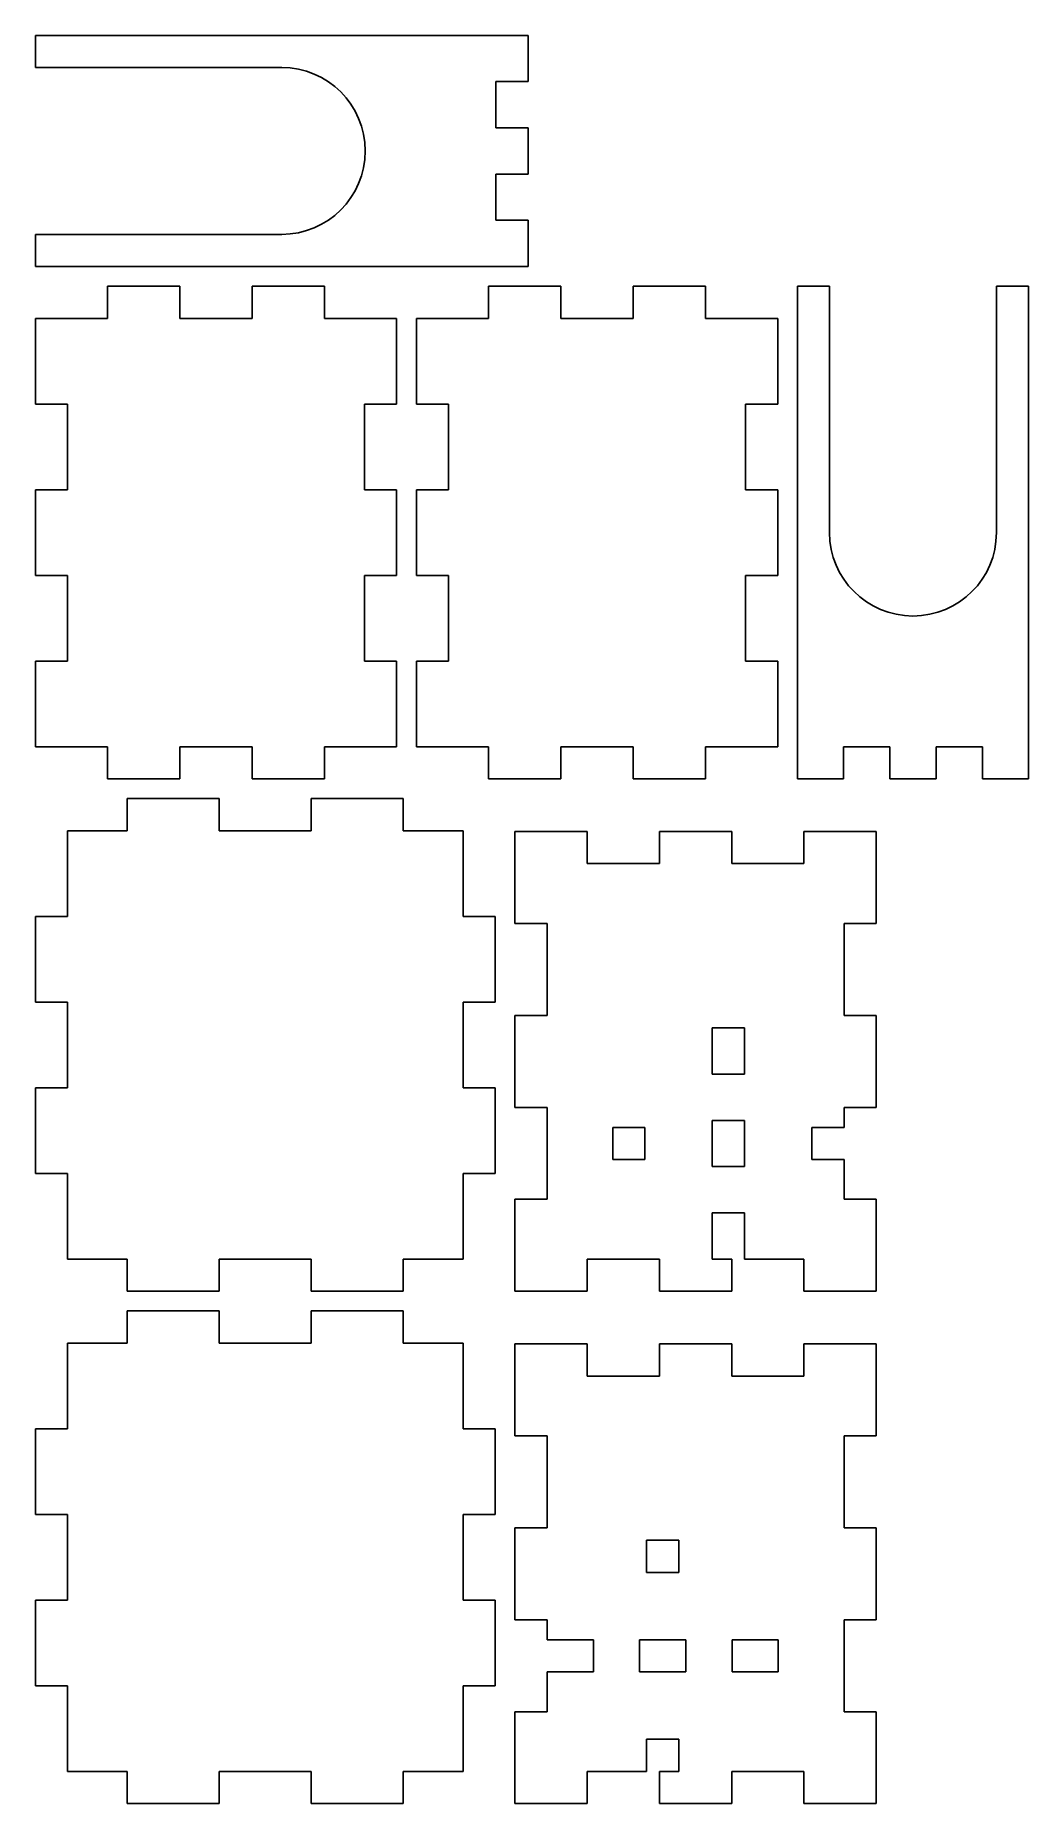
# Model space of a CAD drawing. Extents: x 28 to 179, y 536 to 805.
import ezdxf

# ---------------------------------------------------------------- set-up
doc = ezdxf.new("R2010")
doc.units = 0
doc.header["$LTSCALE"] = 12.7
doc.layers.add('VISIBLE', color=7, linetype='CONTINUOUS')

msp = doc.modelspace()

# ---------------------------------------------------------------- linework, layer by layer
at = {"layer": 'VISIBLE'}
for p, q in [((27.85, 800.36), (27.85, 805.26)), ((27.85, 805.26), (102.85, 805.26)), ((102.85, 798.22), (102.85, 805.26)), ((65.35, 800.36), (27.85, 800.36)), ((102.85, 798.22), (97.95, 798.22)), ((97.95, 798.22), (97.95, 791.18)), ((102.85, 791.18), (97.95, 791.18)), ((102.85, 784.14), (102.85, 791.18)), ((97.95, 784.14), (97.95, 777.1)), ((102.85, 784.14), (97.95, 784.14)), ((102.85, 777.1), (97.95, 777.1)), ((102.85, 770.06), (102.85, 777.1)), ((27.85, 770.06), (27.85, 774.96)), ((65.35, 774.96), (27.85, 774.96)), ((27.85, 770.06), (102.85, 770.06)), ((38.85, 767.06), (38.85, 762.16)), ((49.85, 767.06), (38.85, 767.06)), ((49.85, 767.06), (49.85, 762.16)), ((60.85, 767.06), (60.85, 762.16)), ((71.85, 767.06), (60.85, 767.06)), ((71.85, 767.06), (71.85, 762.16)), ((96.85, 762.16), (96.85, 767.06)), ((96.85, 767.06), (107.85, 767.06)), ((107.85, 762.16), (107.85, 767.06)), ((118.85, 762.16), (118.85, 767.06)), ((118.85, 767.06), (129.85, 767.06)), ((129.85, 762.16), (129.85, 767.06)), ((143.85, 692.06), (143.85, 767.06)), ((143.85, 767.06), (148.75, 767.06)), ((148.75, 767.06), (148.75, 729.56)), ((174.15, 767.06), (179.05, 767.06)), ((174.15, 767.06), (174.15, 729.56)), ((179.05, 692.06), (179.05, 767.06)), ((27.85, 749.12), (27.85, 762.16)), ((27.85, 762.16), (38.85, 762.16)), ((49.85, 762.16), (60.85, 762.16)), ((71.85, 762.16), (82.85, 762.16)), ((82.85, 749.12), (82.85, 762.16)), ((96.85, 762.16), (85.85, 762.16)), ((85.85, 749.12), (85.85, 762.16)), ((118.85, 762.16), (107.85, 762.16)), ((140.85, 762.16), (129.85, 762.16)), ((140.85, 749.12), (140.85, 762.16)), ((27.85, 749.12), (32.75, 749.12)), ((32.75, 736.08), (32.75, 749.12)), ((82.85, 749.12), (77.95, 749.12)), ((77.95, 749.12), (77.95, 736.08)), ((85.85, 749.12), (90.75, 749.12)), ((90.75, 736.08), (90.75, 749.12)), ((140.85, 749.12), (135.95, 749.12)), ((135.95, 749.12), (135.95, 736.08)), ((27.85, 723.04), (27.85, 736.08)), ((27.85, 736.08), (32.75, 736.08)), ((82.85, 736.08), (77.95, 736.08)), ((82.85, 723.04), (82.85, 736.08)), ((85.85, 736.08), (90.75, 736.08)), ((85.85, 723.04), (85.85, 736.08)), ((140.85, 736.08), (135.95, 736.08)), ((140.85, 723.04), (140.85, 736.08)), ((27.85, 723.04), (32.75, 723.04)), ((32.75, 710), (32.75, 723.04)), ((82.85, 723.04), (77.95, 723.04)), ((77.95, 723.04), (77.95, 710)), ((85.85, 723.04), (90.75, 723.04)), ((90.75, 710), (90.75, 723.04)), ((135.95, 723.04), (135.95, 710)), ((140.85, 723.04), (135.95, 723.04)), ((27.85, 696.96), (27.85, 710)), ((27.85, 710), (32.75, 710)), ((82.85, 710), (77.95, 710)), ((82.85, 696.96), (82.85, 710)), ((85.85, 710), (90.75, 710)), ((85.85, 696.96), (85.85, 710)), ((140.85, 710), (135.95, 710)), ((140.85, 696.96), (140.85, 710)), ((38.85, 696.96), (27.85, 696.96)), ((38.85, 692.06), (38.85, 696.96)), ((60.85, 696.96), (49.85, 696.96)), ((49.85, 692.06), (49.85, 696.96)), ((60.85, 692.06), (60.85, 696.96)), ((82.85, 696.96), (71.85, 696.96)), ((71.85, 692.06), (71.85, 696.96)), ((85.85, 696.96), (96.85, 696.96)), ((96.85, 696.96), (96.85, 692.06)), ((107.85, 696.96), (118.85, 696.96)), ((107.85, 696.96), (107.85, 692.06)), ((118.85, 696.96), (118.85, 692.06)), ((129.85, 696.96), (140.85, 696.96)), ((129.85, 696.96), (129.85, 692.06)), ((157.93, 696.96), (150.89, 696.96)), ((150.89, 692.06), (150.89, 696.96)), ((157.93, 692.06), (157.93, 696.96)), ((172.01, 696.96), (164.97, 696.96)), ((164.97, 692.06), (164.97, 696.96)), ((172.01, 692.06), (172.01, 696.96)), ((49.85, 692.06), (38.85, 692.06)), ((71.85, 692.06), (60.85, 692.06)), ((96.85, 692.06), (107.85, 692.06)), ((118.85, 692.06), (129.85, 692.06)), ((143.85, 692.06), (150.89, 692.06)), ((157.93, 692.06), (164.97, 692.06)), ((172.01, 692.06), (179.05, 692.06)), ((41.85, 689.06), (41.85, 684.16)), ((41.85, 689.06), (55.85, 689.06)), ((55.85, 689.06), (55.85, 684.16)), ((69.85, 689.06), (69.85, 684.16)), ((69.85, 689.06), (83.85, 689.06)), ((83.85, 689.06), (83.85, 684.16)), ((32.75, 671.12), (32.75, 684.16)), ((32.75, 684.16), (41.85, 684.16)), ((55.85, 684.16), (69.85, 684.16)), ((83.85, 684.16), (92.95, 684.16)), ((92.95, 684.16), (92.95, 671.12)), ((100.85, 670.06), (100.85, 684.06)), ((100.85, 684.06), (111.85, 684.06)), ((111.85, 684.06), (111.85, 679.16)), ((122.85, 684.06), (122.85, 679.16)), ((122.85, 684.06), (133.85, 684.06)), ((133.85, 684.06), (133.85, 679.16)), ((144.85, 684.06), (144.85, 679.16)), ((144.85, 684.06), (155.85, 684.06)), ((155.85, 670.06), (155.85, 684.06)), ((111.85, 679.16), (122.85, 679.16)), ((133.85, 679.16), (144.85, 679.16)), ((27.85, 671.12), (27.85, 658.08)), ((27.85, 671.12), (32.75, 671.12)), ((97.85, 671.12), (92.95, 671.12)), ((97.85, 671.12), (97.85, 658.08)), ((100.85, 670.06), (105.75, 670.06)), ((105.75, 656.06), (105.75, 670.06)), ((155.85, 670.06), (150.95, 670.06)), ((150.95, 670.06), (150.95, 656.06)), ((27.85, 658.08), (32.75, 658.08)), ((32.75, 645.04), (32.75, 658.08)), ((97.85, 658.08), (92.95, 658.08)), ((92.95, 658.08), (92.95, 645.04)), ((100.85, 642.06), (100.85, 656.06)), ((100.85, 656.06), (105.75, 656.06)), ((135.8, 654.16), (130.9, 654.16)), ((130.9, 654.16), (130.9, 647.12)), ((135.8, 654.16), (135.8, 647.12)), ((155.85, 656.06), (150.95, 656.06)), ((155.85, 642.06), (155.85, 656.06)), ((135.8, 647.12), (130.9, 647.12)), ((27.85, 645.04), (27.85, 632)), ((27.85, 645.04), (32.75, 645.04)), ((97.85, 645.04), (92.95, 645.04)), ((97.85, 645.04), (97.85, 632)), ((100.85, 642.06), (105.75, 642.06)), ((105.75, 628.06), (105.75, 642.06)), ((150.95, 642.06), (150.95, 639.01)), ((155.85, 642.06), (150.95, 642.06)), ((115.75, 639.01), (120.65, 639.01)), ((115.75, 634.11), (115.75, 639.01)), ((120.65, 634.11), (120.65, 639.01)), ((135.8, 640.08), (130.9, 640.08)), ((130.9, 640.08), (130.9, 633.04)), ((135.8, 640.08), (135.8, 633.04)), ((146.05, 639.01), (150.95, 639.01)), ((146.05, 634.11), (146.05, 639.01)), ((115.75, 634.11), (120.65, 634.11)), ((135.8, 633.04), (130.9, 633.04)), ((146.05, 634.11), (150.95, 634.11)), ((150.95, 634.11), (150.95, 628.06)), ((27.85, 632), (32.75, 632)), ((32.75, 618.96), (32.75, 632)), ((97.85, 632), (92.95, 632)), ((92.95, 632), (92.95, 618.96)), ((100.85, 614.06), (100.85, 628.06)), ((100.85, 628.06), (105.75, 628.06)), ((155.85, 628.06), (150.95, 628.06)), ((155.85, 614.06), (155.85, 628.06)), ((135.8, 626), (130.9, 626)), ((130.9, 626), (130.9, 618.96)), ((135.8, 626), (135.8, 618.96)), ((41.85, 618.96), (32.75, 618.96)), ((41.85, 614.06), (41.85, 618.96)), ((69.85, 618.96), (55.85, 618.96)), ((55.85, 614.06), (55.85, 618.96)), ((69.85, 614.06), (69.85, 618.96)), ((83.85, 614.06), (83.85, 618.96)), ((92.95, 618.96), (83.85, 618.96)), ((122.85, 618.96), (111.85, 618.96)), ((111.85, 614.06), (111.85, 618.96)), ((122.85, 614.06), (122.85, 618.96)), ((133.85, 618.96), (130.9, 618.96)), ((133.85, 614.06), (133.85, 618.96)), ((144.85, 618.96), (135.8, 618.96)), ((144.85, 614.06), (144.85, 618.96)), ((41.85, 614.06), (55.85, 614.06)), ((69.85, 614.06), (83.85, 614.06)), ((100.85, 614.06), (111.85, 614.06)), ((122.85, 614.06), (133.85, 614.06)), ((144.85, 614.06), (155.85, 614.06)), ((41.85, 606.16), (41.85, 611.06)), ((41.85, 611.06), (55.85, 611.06)), ((55.85, 606.16), (55.85, 611.06)), ((69.85, 606.16), (69.85, 611.06)), ((69.85, 611.06), (83.85, 611.06)), ((83.85, 606.16), (83.85, 611.06)), ((32.75, 606.16), (32.75, 593.12)), ((41.85, 606.16), (32.75, 606.16)), ((69.85, 606.16), (55.85, 606.16)), ((92.95, 606.16), (83.85, 606.16)), ((92.95, 593.12), (92.95, 606.16)), ((111.85, 606.06), (100.85, 606.06)), ((100.85, 592.06), (100.85, 606.06)), ((111.85, 606.06), (111.85, 601.16)), ((122.85, 606.06), (122.85, 601.16)), ((133.85, 606.06), (122.85, 606.06)), ((133.85, 606.06), (133.85, 601.16)), ((144.85, 606.06), (144.85, 601.16)), ((155.85, 606.06), (144.85, 606.06)), ((155.85, 592.06), (155.85, 606.06)), ((111.85, 601.16), (122.85, 601.16)), ((133.85, 601.16), (144.85, 601.16)), ((27.85, 580.08), (27.85, 593.12)), ((32.75, 593.12), (27.85, 593.12)), ((92.95, 593.12), (97.85, 593.12)), ((97.85, 580.08), (97.85, 593.12)), ((100.85, 592.06), (105.75, 592.06)), ((105.75, 578.06), (105.75, 592.06)), ((150.95, 592.06), (150.95, 578.06)), ((155.85, 592.06), (150.95, 592.06)), ((32.75, 580.08), (27.85, 580.08)), ((32.75, 580.08), (32.75, 567.04)), ((92.95, 580.08), (97.85, 580.08)), ((92.95, 567.04), (92.95, 580.08)), ((100.85, 578.06), (105.75, 578.06)), ((100.85, 564.06), (100.85, 578.06)), ((120.9, 576.16), (120.9, 571.26)), ((120.9, 576.16), (125.8, 576.16)), ((125.8, 576.16), (125.8, 571.26)), ((155.85, 578.06), (150.95, 578.06)), ((155.85, 564.06), (155.85, 578.06)), ((125.8, 571.26), (120.9, 571.26)), ((27.85, 554), (27.85, 567.04)), ((32.75, 567.04), (27.85, 567.04)), ((92.95, 567.04), (97.85, 567.04)), ((97.85, 554), (97.85, 567.04)), ((100.85, 564.06), (105.75, 564.06)), ((105.75, 561.01), (105.75, 564.06)), ((155.85, 564.06), (150.95, 564.06)), ((150.95, 564.06), (150.95, 550.06)), ((105.75, 561.01), (112.79, 561.01)), ((112.79, 561.01), (112.79, 556.11)), ((119.83, 561.01), (119.83, 556.11)), ((119.83, 561.01), (126.87, 561.01)), ((126.87, 561.01), (126.87, 556.11)), ((133.91, 561.01), (140.95, 561.01)), ((133.91, 561.01), (133.91, 556.11)), ((140.95, 561.01), (140.95, 556.11)), ((105.75, 550.06), (105.75, 556.11)), ((105.75, 556.11), (112.79, 556.11)), ((119.83, 556.11), (126.87, 556.11)), ((133.91, 556.11), (140.95, 556.11)), ((32.75, 554), (27.85, 554)), ((32.75, 554), (32.75, 540.96)), ((92.95, 554), (97.85, 554)), ((92.95, 540.96), (92.95, 554)), ((100.85, 536.06), (100.85, 550.06)), ((100.85, 550.06), (105.75, 550.06)), ((155.85, 550.06), (150.95, 550.06)), ((155.85, 536.06), (155.85, 550.06)), ((125.8, 545.86), (120.9, 545.86)), ((120.9, 545.86), (120.9, 540.96)), ((125.8, 545.86), (125.8, 540.96)), ((32.75, 540.96), (41.85, 540.96)), ((41.85, 540.96), (41.85, 536.06)), ((55.85, 540.96), (69.85, 540.96)), ((55.85, 540.96), (55.85, 536.06)), ((69.85, 540.96), (69.85, 536.06)), ((83.85, 540.96), (83.85, 536.06)), ((83.85, 540.96), (92.95, 540.96)), ((120.9, 540.96), (111.85, 540.96)), ((111.85, 536.06), (111.85, 540.96)), ((122.85, 536.06), (122.85, 540.96)), ((122.85, 540.96), (125.8, 540.96)), ((144.85, 540.96), (133.85, 540.96)), ((133.85, 536.06), (133.85, 540.96)), ((144.85, 536.06), (144.85, 540.96)), ((41.85, 536.06), (55.85, 536.06)), ((69.85, 536.06), (83.85, 536.06)), ((111.85, 536.06), (100.85, 536.06)), ((133.85, 536.06), (122.85, 536.06)), ((155.85, 536.06), (144.85, 536.06))]:
    msp.add_line(p, q, dxfattribs=at)
for centre, start, end in [((65.35, 787.66), 270, 90), ((161.45, 729.56), 180, 0)]:
    msp.add_arc(centre, 12.7, start, end, dxfattribs=at)

doc.saveas('drawing.dxf')
